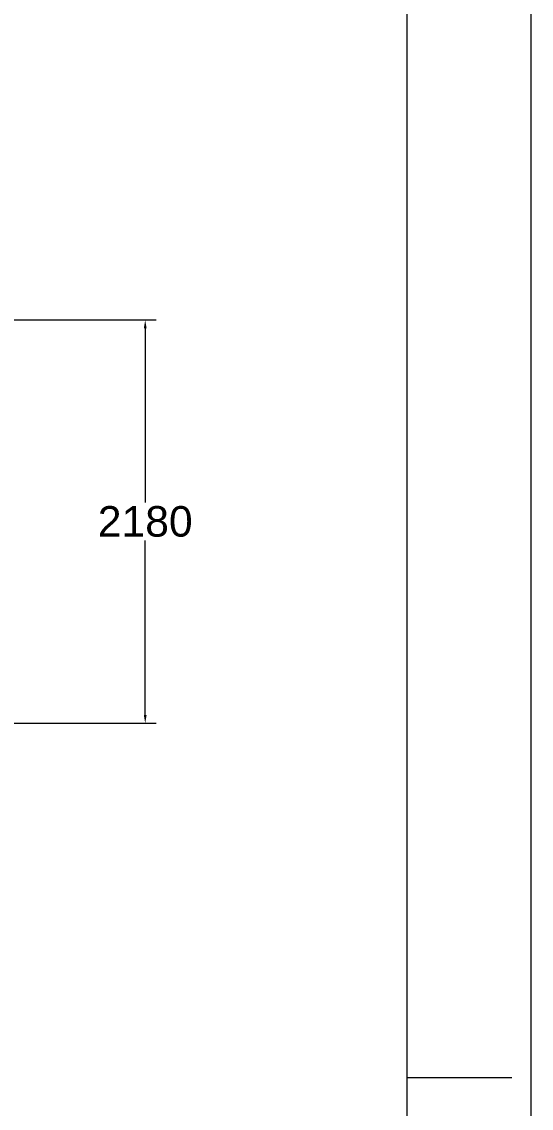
# Model space of a CAD drawing. Header units: millimetres. Extents: x 2 to 805233, y 2 to 613512.
# Drawn here: x 735288 to 805233, y 149171 to 298341 of the extents above; entities that cross this region are included whole.
import ezdxf
from ezdxf.enums import TextEntityAlignment as Align

# ---------------------------------------------------------------- set-up
doc = ezdxf.new("R2010")
doc.units = ezdxf.units.MM
doc.header["$LTSCALE"] = 25.4
doc.layers.get('Defpoints').update_dxf_attribs({"lineweight": 5})
doc.layers.add('Title Block', color=7, linetype='Continuous', lineweight=5)
doc.styles.add('ACANSTS', font='romans.shx', dxfattribs={"height": 25.4})
doc.styles.add('Roman', font='arial.ttf')
doc.styles.get("Standard").update_dxf_attribs({"font": 'arial.ttf'})
doc.dimstyles.new('ISO-25', dxfattribs={"dimscale": 30, "dimtxt": 38.1, "dimasz": 38.1, "dimexe": 50.8, "dimexo": 50.8, "dimgap": 15.875, "dimtad": 1, "dimtih": 1, "dimtoh": 1, "dimdec": 1, "dimlfac": 0.03937, "dimdsep": 46, "dimtxsty": 'Standard', "dimcen": 63.5, "dimclrd": 7, "dimclre": 7, "dimclrt": 7, "dimadec": 0, "dimazin": 0, "dimtfac": 1, "dimtdec": 1, "dimtmove": 0, "dimatfit": 3, "dimfxl": 25.4, "dimlwd": 5, "dimlwe": 5, "dimarcsym": 0})

# ---------------------------------------------------------------- blocks, each defined once
blk = doc.blocks.new('*D16')
at = {"color": 7, "linetype": 'Continuous', "lineweight": 5, "transparency": 16777216}
for p, q in [((659941, 257403), (753764, 257403)), ((752240, 256260), (752240, 232333)), ((752240, 203174), (752240, 227101)), ((711033, 202031), (753764, 202031))]:
    blk.add_line(p, q, dxfattribs=at)
at = {"color": 7, "transparency": 16777216}
for points in [[(752049, 256260), (752430, 256260), (752240, 257403)], [(752049, 203174), (752430, 203174), (752240, 202031)]]:
    blk.add_solid(points, dxfattribs=at)
at = {"layer": 'Defpoints', "color": 0, "transparency": 16777216}
for p in [(658417, 257403), (709509, 202031), (752240, 202031)]:
    blk.add_point(p, dxfattribs=at)
at = {"color": 7, "lineweight": 5, "transparency": 16777216, "insert": (752240, 229717), "char_height": 4191, "attachment_point": 5, "style": 'Roman'}
blk.add_mtext('2180', dxfattribs=at)
blk = doc.blocks.new('LONE STAR BLOWER TITLE BLOCK (SIZE A)')
at = {"layer": 'Title Block', "lineweight": 15}
for p, q in [((600.08, 0), (600.08, 457.2)), ((587.38, 12.7), (587.38, 444.5)), ((587.38, 114.3), (598.09, 114.3))]:
    blk.add_line(p, q, dxfattribs=at)
at = {"layer": 'Title Block', "lineweight": 15, "style": 'ACANSTS'}
for tag, p, height in [('DRAWN_BY', (375.45, 58.16), 3.43), ('DRAWN_DATE', (402.66, 58.47), 3.43), ('DRAWING_SUBTITLE', (450.18, 50.21), 5.14), ('CHECKED_BY', (376.02, 49.37), 3.43), ('CHECK_DATE', (402.18, 49.5), 3.43), ('DRAWING_SUBTITLE', (450.12, 39.35), 5.14), ('ENGINEER', (375.87, 40.95), 3.43), ('ENG_DATE', (401.95, 40.92), 3.43), ('MANUFACTURING', (375.76, 32.38), 3.43), ('MFG_DATE', (401.98, 32.46), 3.43), ('CONTROL', (375.76, 23.81), 3.43), ('CONTROL_DATE', (401.98, 23.88), 3.43), ('CAGE_CODE', (455.36, 23.27), 3.43), ('MODEL_FILE_NAME', (230.14, 15.52), 3.43), ('APPROVED_BY', (375.47, 14.54), 3.43), ('APPROVAL_DATE', (401.77, 14.47), 3.43)]:
    blk.add_attdef(tag, p, '', height=height, dxfattribs=at)
at = {"layer": 'Title Block', "lineweight": 15, "style": 'Roman', "flags": 8}
for tag, height, p in [('DWG_NUMBER', 7.14, (484.29, 29.15)), ('SCALE', 3.43, (459.83, 17.88)), ('SHEETNUMBER', 3.43, (539.89, 17.88)), ('TOTA_SHEETS', 3.43, (556.11, 17.82))]:
    blk.add_attdef(tag, text='', height=height, dxfattribs=at).set_placement(p, align=Align.TOP_LEFT)
at = {"layer": 'Title Block', "lineweight": 15, "style": 'ACANSTS'}
blk.add_attdef('REVISION', text='', height=3.43, dxfattribs=at).set_placement((580.38, 22.69), align=Align.CENTER)

msp = doc.modelspace()

# ---------------------------------------------------------------- block references
at = {"xscale": 1341.885352952126, "yscale": 1341.885352952126, "zscale": 1341.885352952126}
msp.add_blockref('LONE STAR BLOWER TITLE BLOCK (SIZE A)', (1.55, 1.75), dxfattribs=at)

# ---------------------------------------------------------------- dimensions: what is measured, and where the dimension line sits
at = {"color": 7, "lineweight": 5}
dim = msp.add_linear_dim(base=(752239.5, 202030.61), p1=(658416.67, 257402.61), p2=(709508.89, 202030.61), angle=270, dimstyle='ISO-25', override={"dimscale": 30, "dimtxt": 139.7, "dimpost": '\\X', "dimtxsty": 'Roman', "dimtmove": 1}, dxfattribs=at)
dim.commit()
dim.dimension.update_dxf_attribs({"geometry": '*D16', "text_midpoint": (752239.5, 229716.61), "dimtype": 160})

doc.saveas('drawing.dxf')
